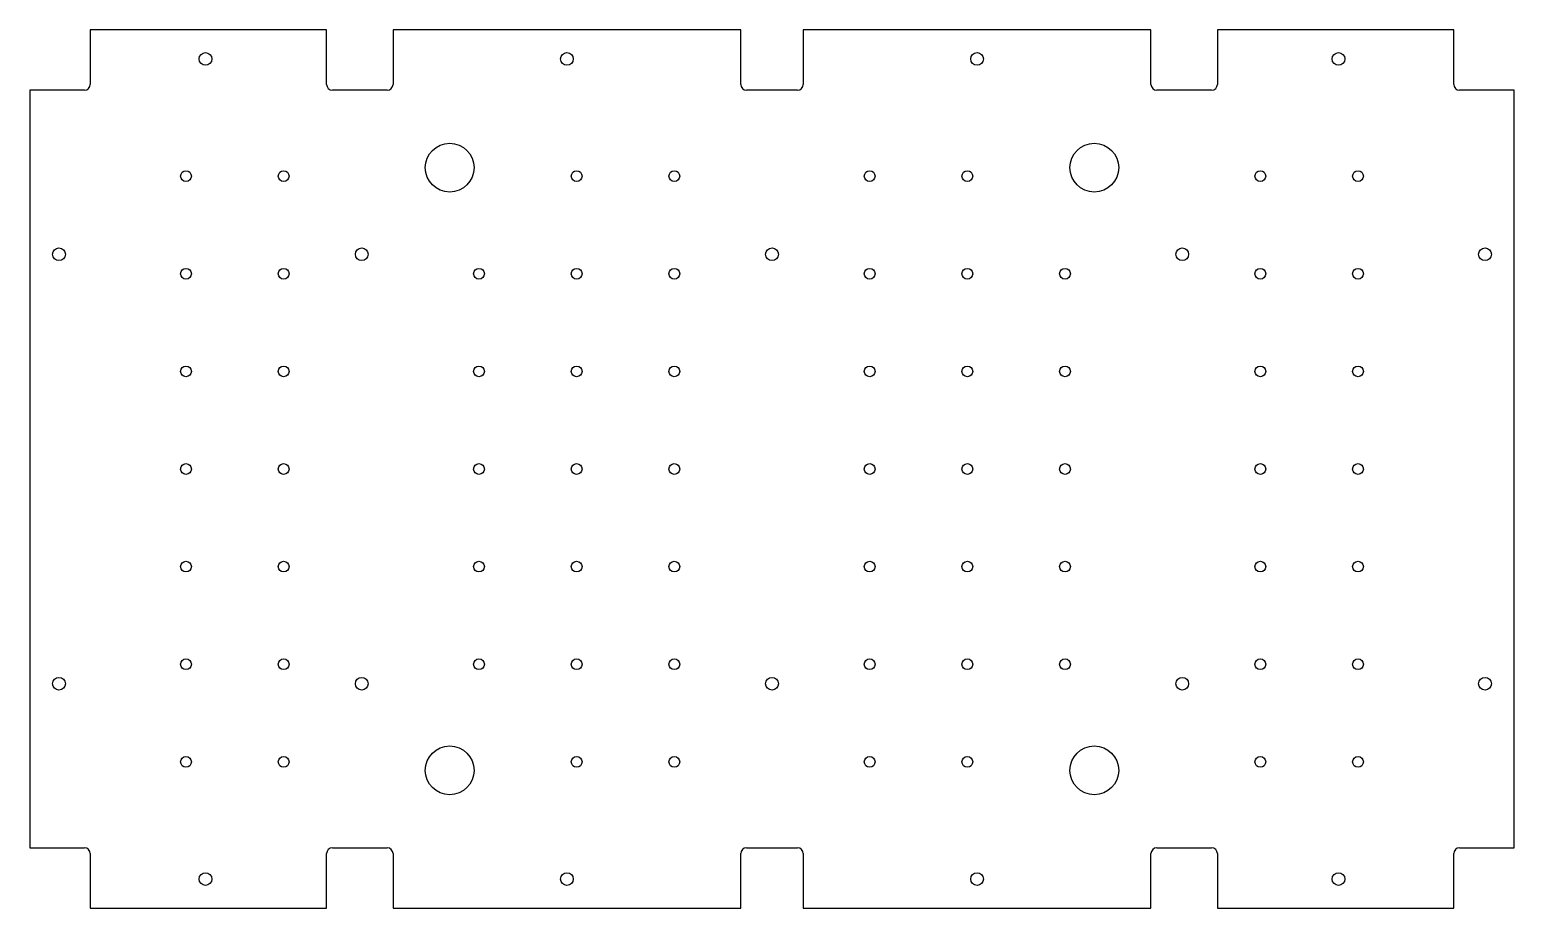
# Model space of a CAD drawing. Header units: millimetres. Extents: x -380 to 380, y -225 to 225.
import ezdxf

# ---------------------------------------------------------------- set-up
doc = ezdxf.new("R2010")
doc.units = ezdxf.units.MM
doc.layers.add('CUT', color=7, linetype='CONTINUOUS')

msp = doc.modelspace()

# ---------------------------------------------------------------- linework, layer by layer
at = {"layer": 'CUT'}
for p, q in [((-349, 225), (-349, 197)), ((-228, 225), (-349, 225)), ((-228, 197), (-228, 225)), ((-194, 225), (-194, 197)), ((-16, 225), (-194, 225)), ((-16, 197), (-16, 225)), ((16, 225), (16, 197)), ((194, 225), (16, 225)), ((194, 197), (194, 225)), ((228, 225), (228, 197)), ((349, 225), (228, 225)), ((349, 197), (349, 225)), ((-380, 194), (-380, -194)), ((-352, 194), (-380, 194)), ((-197, 194), (-225, 194)), ((13, 194), (-13, 194)), ((225, 194), (197, 194)), ((380, 194), (352, 194)), ((380, -194), (380, 194)), ((-380, -194), (-352, -194)), ((-349, -197), (-349, -225)), ((-228, -225), (-228, -197)), ((-225, -194), (-197, -194)), ((-194, -197), (-194, -225)), ((-16, -225), (-16, -197)), ((-13, -194), (13, -194)), ((16, -197), (16, -225)), ((194, -225), (194, -197)), ((197, -194), (225, -194)), ((228, -197), (228, -225)), ((349, -225), (349, -197)), ((352, -194), (380, -194)), ((-349, -225), (-228, -225)), ((-194, -225), (-16, -225)), ((16, -225), (194, -225)), ((228, -225), (349, -225))]:
    msp.add_line(p, q, dxfattribs=at)
for centre, radius in [((-290, 210), 3.25), ((-105, 210), 3.25), ((105, 210), 3.25), ((290, 210), 3.25), ((-165, 154.34), 12.5), ((165, 154.34), 12.5), ((-300, 150), 2.75), ((-250, 150), 2.75), ((-100, 150), 2.75), ((-50, 150), 2.75), ((50, 150), 2.75), ((100, 150), 2.75), ((250, 150), 2.75), ((300, 150), 2.75), ((-365, 110), 3.25), ((-210, 110), 3.25), ((0, 110), 3.25), ((210, 110), 3.25), ((365, 110), 3.25), ((-300, 100), 2.75), ((-250, 100), 2.75), ((-150, 100), 2.75), ((-100, 100), 2.75), ((-50, 100), 2.75), ((50, 100), 2.75), ((100, 100), 2.75), ((150, 100), 2.75), ((250, 100), 2.75), ((300, 100), 2.75), ((-300, 50), 2.75), ((-250, 50), 2.75), ((-150, 50), 2.75), ((-100, 50), 2.75), ((-50, 50), 2.75), ((50, 50), 2.75), ((100, 50), 2.75), ((150, 50), 2.75), ((250, 50), 2.75), ((300, 50), 2.75), ((-300, 0), 2.75), ((-250, 0), 2.75), ((-150, 0), 2.75), ((-100, 0), 2.75), ((-50, 0), 2.75), ((50, 0), 2.75), ((100, 0), 2.75), ((150, 0), 2.75), ((250, 0), 2.75), ((300, 0), 2.75), ((-300, -50), 2.75), ((-250, -50), 2.75), ((-150, -50), 2.75), ((-100, -50), 2.75), ((-50, -50), 2.75), ((50, -50), 2.75), ((100, -50), 2.75), ((150, -50), 2.75), ((250, -50), 2.75), ((300, -50), 2.75), ((-300, -100), 2.75), ((-250, -100), 2.75), ((-150, -100), 2.75), ((-100, -100), 2.75), ((-50, -100), 2.75), ((50, -100), 2.75), ((100, -100), 2.75), ((150, -100), 2.75), ((250, -100), 2.75), ((300, -100), 2.75), ((-365, -110), 3.25), ((-210, -110), 3.25), ((0, -110), 3.25), ((210, -110), 3.25), ((365, -110), 3.25), ((-165, -154.34), 12.5), ((165, -154.34), 12.5), ((-300, -150), 2.75), ((-250, -150), 2.75), ((-100, -150), 2.75), ((-50, -150), 2.75), ((50, -150), 2.75), ((100, -150), 2.75), ((250, -150), 2.75), ((300, -150), 2.75), ((-290, -210), 3.25), ((-105, -210), 3.25), ((105, -210), 3.25), ((290, -210), 3.25)]:
    msp.add_circle(centre, radius, dxfattribs=at)
for centre, start, end in [((-352, 197), -90, 0), ((-225, 197), -180, -90), ((-197, 197), -90, 0), ((-13, 197), -180, -90), ((13, 197), -90, 0), ((197, 197), -180, -90), ((225, 197), -90, 0), ((352, 197), -180, -90), ((-352, -197), 0, 90), ((-225, -197), 90, 180), ((-197, -197), 0, 90), ((-13, -197), 90, 180), ((13, -197), 0, 90), ((197, -197), 90, 180), ((225, -197), 0, 90), ((352, -197), 90, 180)]:
    msp.add_arc(centre, 3, start, end, dxfattribs=at)

doc.saveas('drawing.dxf')
